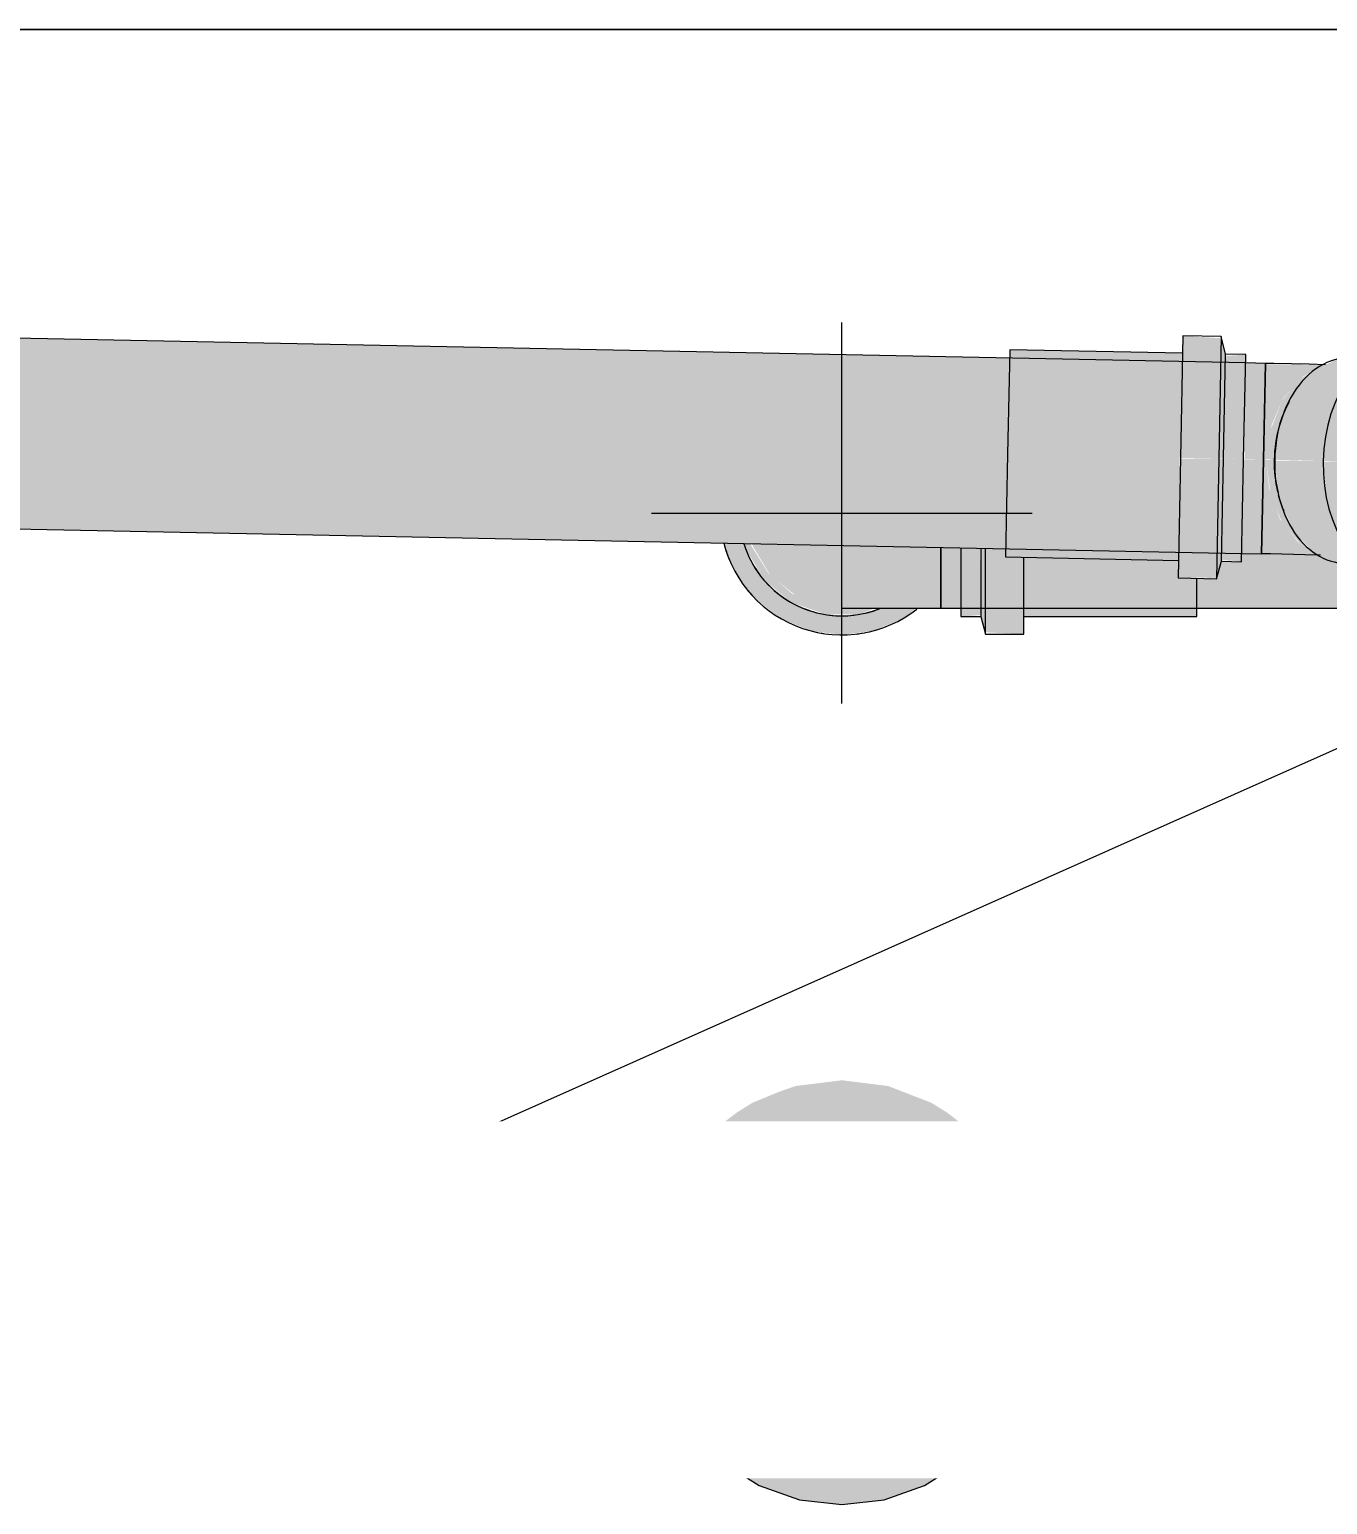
# Model space of a CAD drawing. Header units: metres. Extents: x 42.1 to 94.3, y -3.4 to 61.2.
# Drawn here: x 64.577 to 64.9179, y -0.3873 to 0 of the extents above; entities that cross this region are included whole.
import ezdxf

# ---------------------------------------------------------------- set-up
doc = ezdxf.new("R2010")
doc.units = ezdxf.units.M
doc.linetypes.add('IMPORT-DASHED2 _4_', pattern=[0.375, 0.25, -0.125])
for name, color, linetype, lineweight in [('AL_MOBILIARIO', 7, 'Continuous', 5), ('AL_WC-COZ-AS', 7, 'Continuous', 5), ('ARQ-COTA-50', 7, 'Continuous', 5), ('ARQ-ELEV6', 7, 'Continuous', 5), ('ARQ-PAR', 7, 'Continuous', 5), ('ARQ-PROJ', 7, 'IMPORT-DASHED2 _4_', 5), ('G-ANNO-TEXT', 7, 'Continuous', 5), ('P-PIPE', 7, 'Continuous', 5), ('P-PIPE-CNTR', 7, 'Continuous', 5)]:
    doc.layers.add(name, color=color, linetype=linetype, lineweight=lineweight)
doc.layers.add('ARQ_1100_BASE_TÉRREO_GARAGEM_dwg', color=7, linetype='Continuous', lineweight=5, true_color=0x767676)
doc.styles.add('Century Gothic_1', font='GOTHIC.TTF', dxfattribs={"height": 0.0625})

# ---------------------------------------------------------------- blocks, each defined once
blk = doc.blocks.new('ARQ_1100_BASE_TÉRREO_GARAGEM_dwg_gel_1p-4197731-EE')
at = {"layer": 'AL_WC-COZ-AS'}
for p, q in [((59.09997148151213, 5.414335646491964e-16), (58.38996826205502, 5.414335646491964e-16)), ((58.38996843146097, 2.707167823245982e-15), (59.09997131210631, 2.707167823245982e-15)), ((58.38996977620505, 2.707167823245982e-15), (59.09996977620509, 2.707167823245982e-15)), ((59.09996977620509, 2.707167823245982e-15), (58.38996977620505, 2.707167823245982e-15)), ((59.0899697762051, 2.707167823245982e-15), (58.39996977620504, 2.707167823245982e-15)), ((58.39996977620504, 2.707167823245982e-15), (59.0899697762051, 2.707167823245982e-15)), ((58.956275020051, 5.414335646491964e-16), (58.53362141452327, 5.414335646491964e-16)), ((58.97133803619162, 5.414335646491964e-16), (58.95627502005117, 5.414335646491964e-16))]:
    blk.add_line(p, q, dxfattribs=at)
blk = doc.blocks.new('ARQ_1100_BASE_TÉRREO_GARAGEM_dwg_fog_3p-4197732-EE')
at = {"layer": 'AL_WC-COZ-AS'}
for p, q in [((58.52654480662704, 2.707167823245982e-15), (59.12354480662706, 2.707167823245982e-15)), ((59.12354480662706, 2.707167823245982e-15), (58.52654480662704, 2.707167823245982e-15)), ((58.53654480662707, 2.707167823245982e-15), (59.11354480662704, 2.707167823245982e-15)), ((59.11354480662704, 2.707167823245982e-15), (58.53654480662707, 2.707167823245982e-15)), ((58.57654480662703, 2.707167823245982e-15), (59.07354480662708, 2.707167823245982e-15)), ((59.07354480662708, 2.707167823245982e-15), (58.57654480662703, 2.707167823245982e-15)), ((58.63714360380916, 5.414335646491964e-16), (58.69309988928856, 5.414335646491964e-16)), ((58.63714360380916, 5.414335646491964e-16), (58.69310597506458, 5.414335646491964e-16)), ((58.65956388678666, 5.414335646491964e-16), (58.75975405256803, 5.414335646491964e-16)), ((58.65959757656534, 5.414335646491964e-16), (58.75972036278936, 5.414335646491964e-16)), ((58.68329228975382, 5.414335646491964e-16), (58.73499491786473, 5.414335646491964e-16)), ((58.68329228975382, 5.414335646491964e-16), (58.73499491786473, 5.414335646491964e-16)), ((58.7000814666603, 5.414335646491964e-16), (58.73715077287808, 5.414335646491964e-16)), ((58.70008146666029, 5.414335646491964e-16), (58.7371507728781, 5.414335646491964e-16)), ((58.72518123255398, 5.414335646491964e-16), (58.78114360380917, 5.414335646491964e-16)), ((58.72518731832977, 5.414335646491964e-16), (58.78114360380917, 5.414335646491964e-16)), ((58.77510645949744, 5.414335646491964e-16), (58.81217576571525, 5.414335646491964e-16)), ((58.77510645949745, 5.414335646491964e-16), (58.81217576571523, 5.414335646491964e-16)), ((58.84932103692265, 5.414335646491964e-16), (58.88639034314043, 5.414335646491964e-16)), ((58.84932103692264, 5.414335646491964e-16), (58.88639034314046, 5.414335646491964e-16)), ((58.87224552504861, 5.414335646491964e-16), (58.92820181052802, 5.414335646491964e-16)), ((58.87224552504861, 5.414335646491964e-16), (58.92820789630403, 5.414335646491964e-16)), ((58.89466580802611, 5.414335646491964e-16), (58.99485597380748, 5.414335646491964e-16)), ((58.89469949780479, 5.414335646491964e-16), (58.99482228402881, 5.414335646491964e-16)), ((58.91839421099327, 5.414335646491964e-16), (58.97009683910419, 5.414335646491964e-16)), ((58.91839421099327, 5.414335646491964e-16), (58.97009683910419, 5.414335646491964e-16)), ((58.92838864326926, 5.414335646491964e-16), (58.96545794948704, 5.414335646491964e-16)), ((58.92838864326924, 5.414335646491964e-16), (58.96545794948705, 5.414335646491964e-16)), ((58.96028315379343, 5.414335646491964e-16), (59.01624552504885, 5.414335646491964e-16)), ((58.96028923956923, 5.414335646491964e-16), (59.01624552504885, 5.414335646491964e-16))]:
    blk.add_line(p, q, dxfattribs=at)
blk = doc.blocks.new('ARQ_1100_BASE_TÉRREO_GARAGEM_dwg_cam_p-4197734-EE')
at = {"layer": 'AL_MOBILIARIO'}
for p, q in [((56.7945115896974, 5.414335646491964e-16), (59.46410350736377, 5.414335646491964e-16)), ((59.46410350736377, 5.414335646491964e-16), (56.7945115896974, 5.414335646491964e-16)), ((59.3141678220132, 5.414335646491964e-16), (56.7945115896974, 5.414335646491964e-16)), ((56.7945115896974, 5.414335646491964e-16), (59.3141678220132, 5.414335646491964e-16))]:
    blk.add_line(p, q, dxfattribs=at)
blk = doc.blocks.new('ARQ_1100_BASE_TÉRREO_GARAGEM_dwg-4178582-EE')
at = {"layer": 'ARQ-COTA-50'}
blk.add_line((59.50432006962058, 5.414335646491964e-16), (56.79451158969741, 5.414335646491964e-16), dxfattribs=at)
at = {"layer": 'ARQ-ELEV6'}
blk.add_line((56.7945115896974, 2.707167823245982e-15), (59.37182936217823, 2.707167823245982e-15), dxfattribs=at)
at = {"layer": 'ARQ-PAR'}
for p, q in [((56.7945115896974, 2.707167823245982e-15), (59.50432006962058, 2.707167823245982e-15)), ((59.50432006962058, 2.707167823245982e-15), (56.7945115896974, 2.707167823245982e-15)), ((59.50432006962058, 2.707167823245982e-15), (56.7945115896974, 2.707167823245982e-15)), ((56.7945115896974, 2.707167823245982e-15), (59.17182936217888, 2.707167823245982e-15)), ((59.17182936217888, 2.707167823245982e-15), (56.7945115896974, 2.707167823245982e-15)), ((56.7945115896974, 2.707167823245982e-15), (59.17182936217888, 2.707167823245982e-15)), ((57.89814024905948, 2.707167823245982e-15), (59.17182936217888, 2.707167823245982e-15)), ((59.17182936217888, 2.707167823245982e-15), (57.89814024905948, 2.707167823245982e-15))]:
    blk.add_line(p, q, dxfattribs=at)
at = {"layer": 'ARQ-PROJ'}
for p, q in [((59.50432006962058, 2.707167823245982e-15), (56.7945115896974, 2.707167823245982e-15)), ((56.7945115896974, 2.707167823245982e-15), (59.50432006962058, 2.707167823245982e-15))]:
    blk.add_line(p, q, dxfattribs=at)
for name in ['ARQ_1100_BASE_TÉRREO_GARAGEM_dwg_cam_p-4197734-EE', 'ARQ_1100_BASE_TÉRREO_GARAGEM_dwg_cam_p-4197734-EE', 'ARQ_1100_BASE_TÉRREO_GARAGEM_dwg_cam_p-4197734-EE', 'ARQ_1100_BASE_TÉRREO_GARAGEM_dwg_cam_p-4197734-EE', 'ARQ_1100_BASE_TÉRREO_GARAGEM_dwg_gel_1p-4197731-EE', 'ARQ_1100_BASE_TÉRREO_GARAGEM_dwg_fog_3p-4197732-EE']:
    blk.add_blockref(name, (0, 0))
blk = doc.blocks.new('Joelho 45_90 - Serie Normal - Esgoto - MEP - Tigre - Standard-4206697-EE')
at = {"layer": 'P-PIPE', "true_color": 0xf5ebeb}
for points in [[(59.00530841035597, -0.1135938960646538), (59.00707426845324, -0.1022429971088849), (59.01143241235639, -0.09260919599966821), (59.01757474985612, -0.08582010516349714), (59.024635505196, -0.08230580748234347), (59.0284611843204, -0.08213042963021783), (59.02090557685388, -0.08176999532313813), (59.01562446186306, -0.08268794895421804), (59.00991525726392, -0.08601874693219727), (59.00474696530087, -0.09185671808240398), (59.00152209208562, -0.09764810976936643), (58.99917521812591, -0.1051226955988375), (58.99823875633354, -0.1133939360526599)], [(59.00976229248708, -0.1136612942403859), (59.011098287469, -0.1044416919630698), (59.01215435115096, -0.1013431510016487), (59.01292679409042, -0.09944495007249582), (59.0158935184558, -0.09445604585169086), (59.02027985987004, -0.09013959486485174), (59.02461859627078, -0.08768088500534983), (59.02938438688297, -0.08695037776736156), (59.03494597280783, -0.08730829225242888), (59.03886465540202, -0.08829886875892047), (59.04041070682064, -0.0892068489779322), (59.04205424873968, -0.08905569214327161), (59.03980009973663, -0.08628776058923661), (59.03249294667656, -0.08239923556360813), (59.02463550519599, -0.08230580748234344), (59.01668993828238, -0.08657610665791325), (59.01101328766612, -0.0930901478270863), (59.0068547581609, -0.1029226645579393), (59.00530841035597, -0.1135938960646537), (59.00610011108601, -0.1136058764411768)], [(58.98254429013365, -0.1128714521930018), (58.98303020866054, -0.08767029112844223), (58.97784727345891, -0.08767029112844245), (58.97759942017416, -0.112772554793812), (58.9824796710676, -0.1128701598116788)], [(58.9832510899418, -0.1128880135426731), (58.98474081680018, -0.1037644388879838), (58.98770724273876, -0.09687072724720978), (58.99292661540235, -0.0911440837038783), (58.99867348842277, -0.08811499444327656), (58.98926961357558, -0.08788593906162344), (58.98304400039628, -0.08788593906161908), (58.9826738104229, -0.1128742560242139), (58.98292680795253, -0.1128797328678367)], [(59.03234018814959, -0.1409925253969474), (59.03789803739802, -0.1397906724822046), (59.03857173713379, -0.139164834060693), (59.03229306568613, -0.1389756905042361), (59.02741822877908, -0.1378431653368174), (59.02361008261732, -0.1355409050499191), (59.02002908999453, -0.1315259954838631), (59.01709265791914, -0.1254665028953786), (59.0156787784771, -0.1202678472590765), (59.01527304498617, -0.1131990096197703), (59.01612595626134, -0.1067298271993325), (59.0183979400622, -0.1003083873844475), (59.02135858503278, -0.09552487456370673), (59.02447590517002, -0.09224977741473289), (59.02878850856809, -0.08980278037624945), (59.03341993517876, -0.08900912009658209), (59.04011650953974, -0.08905569214327061), (59.03763721079359, -0.08784285542760767), (59.03269052640048, -0.08713195842209787), (59.02786589524366, -0.0882048654260765), (59.02380357265049, -0.09050985163449256), (59.01924244530124, -0.09567539382379388), (59.0162579099479, -0.1014592171717389), (59.01450357623417, -0.1074902769890183), (59.01382261176467, -0.1141945837266573), (59.01469774999764, -0.1222220047723813), (59.01631725022068, -0.1277601327359708), (59.01944221989507, -0.1334228369062367), (59.02361008261731, -0.1377126116126133), (59.02782280899279, -0.1400952340543268), (59.03211838535682, -0.1409484684960736)], [(58.98537198614852, -0.112948001546272), (58.98692731003345, -0.103574734500592), (58.99058507616487, -0.09537909773724852), (58.99530962264838, -0.0899576102475834), (58.99225546007793, -0.0916507453892213), (58.98752094561273, -0.09730366529895296), (58.98434703618558, -0.1053242000604262), (58.9832510899418, -0.1128880135426731)], [(58.98204854758718, -0.1376585795158247), (58.9824796710676, -0.1128701598116787), (58.97734325023762, -0.1128714521930036), (58.97687621034694, -0.1375546003095961)], [(58.99725140705537, -0.1378801056874117), (58.99165510582787, -0.1346369674122986), (58.98692731003347, -0.1286468241044337), (58.98404721960917, -0.1205043590274728), (58.9832510899418, -0.1128880135426732), (58.98254021869961, -0.1130750238947948), (58.98211344902601, -0.1376593881521194), (58.99623097963497, -0.1378565495986258)], [(58.9942075007168, -0.1359946283933044), (58.98930817051426, -0.1295401416045881), (58.98618894772459, -0.1207693670663842), (58.98537198614855, -0.1129480015462706), (58.98327280387326, -0.1130957445325571), (58.98444473685569, -0.1222220047723814), (58.9874580700629, -0.129485127676258), (58.99211200159566, -0.1348799978144507), (58.99416173483463, -0.135970284764998)], [(59.02022179973469, -0.1456514222152916), (59.02337522176801, -0.1453199788811803), (59.01570757495412, -0.1409925253969474), (59.0098819530207, -0.1334228369062355), (59.00645409505986, -0.1245527978402268), (59.00530841035597, -0.1135938960646559), (58.99825335660396, -0.1135938960646561), (58.99909936407662, -0.1226221489188642), (59.00094972430875, -0.1294256891387761), (59.00500650834645, -0.13675975525846), (59.00976579994808, -0.1416980939604841), (59.01519278739754, -0.1446525046847006), (59.01972128195752, -0.1455520038904834)], [(59.03123271899526, -0.1454106196291651), (59.03916847068933, -0.1411479679979259), (59.0408399222482, -0.1392289880237098), (59.03857173713379, -0.1394084112107488), (59.03663622808609, -0.1402457956881988), (59.03123271899525, -0.1409487563239161), (59.02609218302192, -0.1404684156823843), (59.02269561279976, -0.1394748351550325), (59.01848561727795, -0.136716856816701), (59.01465935219079, -0.1323352471328925), (59.0112982290405, -0.124552797840225), (59.01013954321856, -0.1190733469524423), (59.00976229248708, -0.113661294240386), (59.0053273720189, -0.1137752714472241), (59.00680719960921, -0.1254665028953777), (59.01019065760016, -0.1342216511251608), (59.01636091489259, -0.1415901704164561), (59.02337522176801, -0.1453199788811803), (59.02730397038163, -0.1453652992551727)]]:
    blk.add_hatch(color=7, dxfattribs=at).paths.add_polyline_path(points)
h = blk.add_hatch(color=7, dxfattribs=at)
h.paths.add_polyline_path([(59.01379199527987, -0.1137752714472238), (59.01460304134276, -0.106729827199336), (59.01668541357006, -0.1001915282547145), (59.02015763738486, -0.0943403187241985), (59.02409053967974, -0.09034702482063539), (59.02846118432041, -0.08786709483291633), (59.03341993517876, -0.0870051739385664), (59.02846118432041, -0.08701243531710665), (59.02375459471634, -0.08814250298832012), (59.01940353774419, -0.09082083350425592), (59.01519046828133, -0.09552487456370634), (59.01170085895416, -0.1029226645579382), (59.01030008134537, -0.1087900851166616), (59.00976229248708, -0.1136612942403859), (59.01053113837905, -0.113683040486144)])
h.paths.add_polyline_path([(58.99824536715315, -0.1133355464003061), (58.99917991596157, -0.1051077334080784), (59.00222259483131, -0.0963151674066776), (59.00611733943136, -0.09000888888676578), (59.0092882349309, -0.08667750476418544), (59.00182061546146, -0.08657610665791404), (58.99552636138412, -0.08970889931872801), (58.99032686942061, -0.09567539382379293), (58.98684937417208, -0.1037558291219235), (58.98551337919017, -0.1129754313992376), (58.99823875633354, -0.1133353594180914)])
h = blk.add_hatch(color=7, dxfattribs=at)
h.paths.add_polyline_path([(59.0323401881496, -0.1409925253969473), (59.02741822877907, -0.1400148718995115), (59.0223994685691, -0.1367384220640966), (59.01883201608154, -0.1326027366311705), (59.01584835474513, -0.1264526327013935), (59.01427770886585, -0.1204274286819213), (59.01379199527987, -0.1137752714472238), (59.00978155268006, -0.1138455251742365), (59.010728963956, -0.1229078676135277), (59.01152270801987, -0.1254665028953796), (59.01224949239114, -0.1277478110643998), (59.01587134097223, -0.1338271015544913), (59.01972128195752, -0.1376550556587056), (59.02377928110414, -0.1400148718995083), (59.0280589476256, -0.1408233234571747)])
h.paths.add_polyline_path([(59.00792103229423, -0.1400274386387495), (59.00388798039432, -0.1350837945657975), (59.00073888705182, -0.128650467248177), (58.99876691424637, -0.1206273954046341), (58.99823875633354, -0.1133353594180914), (58.9855367528961, -0.1131990096197729), (58.98648005065908, -0.1222220047723783), (58.99003450897824, -0.1308731446758379), (58.99510434793308, -0.1367384220640971), (59.00075725131908, -0.1397443137756839), (59.00760306174757, -0.1400148718995095)])
at = {"layer": 'P-PIPE'}
for p, q in [((59.02883603870681, -0.08187166998447423), (59.02176638468438, -0.08167170997248041)), ((58.98304833050106, -0.0876694338226369), (58.97784937018916, -0.08756545461639897)), ((58.98254429013365, -0.1128714521930042), (58.98304831335495, -0.0876702911284457)), ((58.98304831335495, -0.0876702911284457), (58.98254429013365, -0.1128714521930044)), ((59.00961887860203, -0.08633012621562706), (59.00536481561119, -0.08620980314409024)), ((59.03364343170089, -0.08700964319207426), (59.02586951279274, -0.0867897635610204)), ((58.9875811525219, -0.1014435682128225), (58.98728659108531, -0.1022703504477375)), ((58.98204853044108, -0.1376594368216404), (58.98254429013365, -0.1128714521930044)), ((58.98254429013365, -0.1128714521930044), (58.98204853044108, -0.1376594368216404)), ((58.98669654856573, -0.1231315037871655), (58.98694390660076, -0.1239736138194069)), ((58.97684957012918, -0.1375554576154014), (58.98204853044108, -0.1376594368216393)), ((59.00383807553777, -0.1401882160954582), (59.0081738129248, -0.1403108492677685)), ((59.02432364139487, -0.1407676353968182), (59.03211669162746, -0.14098805614344)), ((59.01995691496773, -0.14564612532225), (59.02702656899016, -0.1458460853342438))]:
    blk.add_line(p, q, dxfattribs=at)
at = {"layer": 'P-PIPE', "flags": 128}
for points in [[(58.99889152542809, -0.08803398103771819), (58.99458108814014, -0.08792224035774877), (58.98527469589356, -0.0877147462641872), (58.98304833050106, -0.08766943382263724)], [(58.9975044108475, -0.138014638678662), (58.9934637119293, -0.1379098276883022), (58.98437584220979, -0.1377068550079951), (58.98204853044107, -0.1376594368216397)]]:
    blk.add_lwpolyline(points, dxfattribs=at)
at = {"layer": 'P-PIPE'}
for centre, major_axis, ratio, start_param, end_param in [((59.02793130384849, -0.1138588776593621), (0.0009047348583289796, 0.03198720767488353), 0.7069654022424413, 5.627586506141472, 7.865692545248491), ((59.00460144557449, -0.1131990096197753), (0.0007633700367141598, 0.026989206475683), 0.7069654022425426, 6.120363293254131, 7.865692545248464), ((59.02086164982607, -0.1136589176473661), (0.0009047348583147904, 0.03198720767488373), 0.7069654022424483, 0.01171091127369439, 1.582507238068591), ((59.03288006166419, -0.1139988496677593), (0.0007633700367092557, 0.02698920647568307), 0.70696540224283, 5.916720518662268, 7.865692545248341), ((59.02885035887141, -0.1138848724609262), (0.0007633700367024746, 0.02698920647568315), 0.7069654022426368, 0.0544970146462768, 0.2165509256833673), ((59.02885035887141, -0.1138848724609262), (0.0007633700367095788, 0.02698920647568305), 0.7069654022427231, 6.259848298235425, 6.309158446179534), ((59.02885035887141, -0.1138848724609262), (0.0007633700367057952, 0.02698920647568307), 0.7069654022425541, 0.5353660905289577, 0.5524521582703655), ((59.02885035887141, -0.1138848724609262), (0.0007633700367308427, 0.02698920647568271), 0.7069654022428612, 0.5102236636974579, 0.5353096868729933), ((59.03288006166419, -0.1139988496677593), (0.0007068241080663295, 0.02499000599600281), 0.7069654022425328, 0.4712204317223591, 0.5353096868722222), ((59.03288006166419, -0.1139988496677593), (0.0007068241080734406, 0.02499000599600272), 0.7069654022424009, 0.1467281615583062, 0.2735102990732712), ((59.02885035887141, -0.1138848724609262), (0.0007633700366987749, 0.02698920647568317), 0.7069654022425914, 0.8541203192882263, 0.9345767007363396), ((59.03288006166419, -0.1139988496677593), (0.000706824108054351, 0.02499000599600302), 0.7069654022424672, 0.8045621673204418, 1.058908462470179), ((59.03288006166419, -0.1139988496677593), (0.0007068241080452967, 0.02499000599600312), 0.7069654022424504, 0.6138783852589508, 0.7971090746707733), ((59.00304612168955, -0.1131550184171245), (0.000706824108058202, 0.02499000599600291), 0.7069654022427394, 0.9274717989849923, 1.204653987368164), ((59.00304612168955, -0.1131550184171245), (0.0007068241080771145, 0.02499000599600263), 0.7069654022430034, 1.233441387670622, 1.58250723806958), ((59.02885035887141, -0.1138848724609262), (0.0007633700367058195, 0.02698920647568308), 0.7069654022429027, 1.183248016849133, 1.263722545283496), ((59.03288006166419, -0.1139988496677593), (0.0007068241080783035, 0.02499000599600265), 0.7069654022426224, 1.066727316115094, 1.320707850270009), ((59.03288006166419, -0.1139988496677593), (0.0007068241080635316, 0.02499000599600285), 0.7069654022425782, 1.32882156111563, 1.582507238068739), ((59.00304612168955, -0.1131550184171361), (0.0007068241080780246, 0.02499000599600261), 0.7069654022428542, 1.582507238069153, 1.931573088468112), ((59.00460144557449, -0.1131990096197753), (0.0007633700367252324, 0.02698920647568283), 0.706965402242674, 1.582507238069176, 3.259767063348495), ((59.02086164982607, -0.1136589176473661), (0.0009047348583147904, 0.03198720767488373), 0.7069654022424483, 1.582507238068591, 3.153303564863481), ((59.02793130384849, -0.1138588776593621), (0.0009047348583102367, 0.03198720767488383), 0.7069654022424193, 1.582507238068489, 3.798597810092624), ((59.02885035887141, -0.1138848724609216), (0.0007633700367247222, 0.02698920647568281), 0.7069654022426753, 1.58250723806915, 1.602639360588745), ((59.02885035887141, -0.1138848724609262), (0.0007633700367362935, 0.02698920647568267), 0.706965402242788, 1.557636296228361, 1.58250723806928), ((59.03288006166419, -0.1139988496677593), (0.0007633700367252329, 0.02698920647568284), 0.7069654022426737, 1.582507238069176, 3.509629355187394), ((59.03288006166419, -0.1139988496677593), (0.0007068241080732511, 0.02499000599600269), 0.706965402242402, 1.598788848844285, 1.844306625868157), ((59.00304612168955, -0.1131550184171361), (0.0007068241080532291, 0.02499000599600301), 0.7069654022426073, 1.962472186430208, 2.150826714967463), ((59.02885035887141, -0.1138848724609216), (0.0007633700367197348, 0.02698920647568291), 0.7069654022425143, 1.901291930853592, 1.981766459288681), ((59.03288006166419, -0.1139988496677593), (0.0007068241080746727, 0.02499000599600269), 0.7069654022425274, 1.852995510529282, 2.113605015158571), ((59.03288006166419, -0.1139988496677593), (0.000706824108055515, 0.02499000599600293), 0.7069654022426461, 2.115170923375639, 2.36790540146596), ((59.02885035887141, -0.1138848724609216), (0.0007633700367300529, 0.02698920647568277), 0.7069654022425196, 2.23043777540106, 2.310894156849461), ((59.03288006166419, -0.1139988496677593), (0.0007068241080542383, 0.02499000599600295), 0.7069654022424692, 2.447681477380185, 2.629704789265069), ((59.02885035887141, -0.1138848724609216), (0.0007633700367304662, 0.02698920647568275), 0.7069654022425778, 2.606014050574106, 2.629649095101849), ((59.02885035887141, -0.1138848724609216), (0.0007633700367286498, 0.02698920647568278), 0.7069654022425935, 2.629704789265848, 2.654790812440965), ((59.03288006166419, -0.1139988496677593), (0.0007068241080782199, 0.02499000599600264), 0.7069654022426228, 2.710038511117233, 2.891504177064901), ((59.03288006166419, -0.1139988496677593), (0.0007068241080776315, 0.02499000599600265), 0.7069654022425691, 2.970944629231071, 3.153303564864026), ((59.02885035887141, -0.1138848724609216), (0.0007633700367225169, 0.02698920647568288), 0.7069654022423666, 2.948463550454805, 3.159796825082124)]:
    blk.add_ellipse(centre, major_axis=major_axis, ratio=ratio, start_param=start_param, end_param=end_param, dxfattribs=at)
blk = doc.blocks.new('Luva Simples para Conexão - Serie Normal - Esgoto - MEP - Tigre - Standard-V30-EE')
at = {"layer": 'P-PIPE', "true_color": 0xf5ebeb}
for points in [[(58.97084550326011, -0.1126938075678416), (58.97132705128622, -0.08106507074325858), (58.96138864019179, -0.08043597108160763), (58.96091227246224, -0.1124951429518819)], [(58.97084550326011, -0.1126938075678416), (58.97205052984128, -0.1124544773095418), (58.97241891031265, -0.08503168451967036), (58.97146763081856, -0.08158742964525552), (58.97084954245235, -0.1124918479557254)], [(58.97734496547206, -0.1127856904713999), (58.9777823962845, -0.08537407918409316), (58.97258534375691, -0.0857137815281553), (58.97204602515417, -0.1126797116650118), (58.97506060088558, -0.1127400031796726)], [(58.96020891658583, -0.1394221513787261), (58.96058313175029, -0.1124504537969667), (58.9153573617533, -0.111545938397014), (58.91483535997263, -0.1385146802464599), (58.9601994927654, -0.1394217824882457)], [(58.96011693813522, -0.1440210739103653), (58.97022367889765, -0.1437850256905964), (58.97084550326011, -0.1126938075678416), (58.96074348346207, -0.1126938075678405), (58.96012165909963, -0.1437850256905974)], [(58.97022367889765, -0.1437850256905983), (58.97152190379737, -0.1388857795050742), (58.97186039506011, -0.1126818912369228), (58.97084550326011, -0.1126938075678416), (58.97023926095877, -0.1430059226348005)], [(58.97680559758152, -0.139754084998642), (58.97734496547206, -0.1127856904713999), (58.97204602515417, -0.1126938075678418), (58.97157731485925, -0.1392791952852665), (58.97506060088558, -0.1395955853487965)]]:
    blk.add_hatch(color=7, dxfattribs=at).paths.add_polyline_path(points)
h = blk.add_hatch(color=7, dxfattribs=at)
h.paths.add_polyline_path([(58.91588604111056, -0.08511197053398122), (58.91590573901806, -0.08511197053398148), (58.95389022213618, -0.08587205415449348)])
h.paths.add_polyline_path([(58.96074828447639, -0.1124537568514867), (58.96119867975307, -0.08503293397348675), (58.91590573901807, -0.08412707515878685), (58.9153573617533, -0.111545938397014), (58.96074752265431, -0.1124537416150471)])
at = {"layer": 'P-PIPE'}
for p, q in [((58.96138864019179, -0.0804359710816096), (58.96074752265432, -0.1124918479557279)), ((58.97148664260745, -0.0806368402007372), (58.96138866200165, -0.08043488058862122)), ((58.97148664260745, -0.08063684020074087), (58.97084550326011, -0.1126938075678438)), ((58.97259442107391, -0.08525991567808694), (58.97148664260745, -0.0806368402007371)), ((58.91590573901806, -0.08412707515878705), (58.9153573617533, -0.111545938397027)), ((58.96129668039613, -0.08503396086452973), (58.91590575767304, -0.08412614241006791)), ((58.97204602515416, -0.112679711665044), (58.9725944210739, -0.08525991567808812)), ((58.9778933613918, -0.08536589448444523), (58.97259442107391, -0.08525991567808738)), ((58.97734496547206, -0.1127856904714018), (58.97789334273683, -0.08536682723316265)), ((58.9153573617533, -0.1115459383970273), (58.91481797520778, -0.138515265672983)), ((58.96074752265432, -0.1124918479557282), (58.96011691632538, -0.1440221644033529)), ((58.97084550326011, -0.1126938075678441), (58.97021489693117, -0.1442241240154689)), ((58.97150663860864, -0.1396490389410005), (58.97204602515416, -0.1126797116650443)), ((58.97680557892654, -0.1397550177473584), (58.97734496547206, -0.1127856904714021)), ((58.91481797520779, -0.1385152656729822), (58.96020889793088, -0.139423084127444)), ((58.97021489693115, -0.1442241240154665), (58.97150663860865, -0.1396490389409969)), ((58.97150663860865, -0.1396490389409973), (58.97680557892655, -0.1397550177473552)), ((58.96011691632536, -0.1440221644033506), (58.97021489693115, -0.1442241240154666))]:
    blk.add_line(p, q, dxfattribs=at)
blk = doc.blocks.new('Joelho 45_90 - Serie Normal - Esgoto - MEP - Tigre - Standard-V33-EE')
at = {"layer": 'P-PIPE', "true_color": 0xf5ebeb}
for points in [[(58.87183775201373, -0.1589748351550366), (58.88011996145702, -0.1578844615962859), (58.88783775201374, -0.1546876480761342), (58.89137903174888, -0.151970328563382), (58.88092954259407, -0.1521834611846234), (58.87830822814129, -0.1531229808122622), (58.87183775201373, -0.1539748351550356), (58.86484963779598, -0.1530548324648417), (58.85814976346065, -0.1502132723670001), (58.85268669095995, -0.145989596025808), (58.84803832838919, -0.1394687412937342), (58.84616317882706, -0.1349417297893593), (58.84087268345176, -0.1348359198818545), (58.84092812557249, -0.1352570445983084), (58.84412493909264, -0.1429748351550359), (58.84921033501576, -0.1496022521530063), (58.85583775201374, -0.1546876480761364), (58.86355554257046, -0.1578844615962859), (58.86920870713859, -0.1586287148309517)], [(58.87652328836788, -0.153565167027242), (58.88088516153352, -0.151838734811532), (58.87177425901294, -0.1518920894654093), (58.86532312138289, -0.1508039511876363), (58.85874906764974, -0.1481314828589658), (58.85250744570234, -0.1427368730829093), (58.84767936600336, -0.1349720535328853), (58.84624189209351, -0.1349433040546896), (58.8467725532828, -0.1367384220640971), (58.85154005901561, -0.1446525046846974), (58.85833384190998, -0.1503552631218143), (58.86749929242658, -0.1535639908455127), (58.87618238744767, -0.1535651242705301)], [(58.89783775201374, -0.1519748351550339), (58.90303775201374, -0.1519748351550339), (58.90303775201374, -0.1360792212530882), (58.89783775201375, -0.1361374500825576), (58.89783775201374, -0.1513735971491067)]]:
    blk.add_hatch(color=7, dxfattribs=at).paths.add_polyline_path(points)
h = blk.add_hatch(color=7, dxfattribs=at)
h.paths.add_polyline_path([(58.89783775201374, -0.1519748351550339), (58.89783775201375, -0.1359752212530884), (58.84824638178763, -0.1349833938485707), (58.84852153548034, -0.1358303629989844), (58.85304001332051, -0.1433410553330983), (58.8600646958448, -0.1488900732535746), (58.86749929242658, -0.1515949682859081), (58.87127156149569, -0.1518231248629646), (58.87423116821783, -0.1519748326751274), (58.89446516901171, -0.1519724819250174)])
h.paths.add_polyline_path([(58.87236186871491, -0.1515955128144868), (58.87236186871491, -0.1515949029370773), (58.87343937752762, -0.1515949682859081)])
at = {"layer": 'P-PIPE'}
for p, q in [((58.89783775201374, -0.1360535975680826), (58.89783775201374, -0.1519748351550374)), ((58.89783775201374, -0.1519748351550374), (58.89783775201374, -0.1360535975680825)), ((58.89783775201374, -0.151974835155036), (58.90303775201374, -0.151974835155036))]:
    blk.add_line(p, q, dxfattribs=at)
at = {"layer": 'P-PIPE', "flags": 128}
blk.add_lwpolyline([(58.87183775201373, -0.151974835155036), (58.87185854924056, -0.151974835155036), (58.87192090764987, -0.151974835155036), (58.87202472748154, -0.151974835155036), (58.87216984264598, -0.151974835155036), (58.87235602098987, -0.151974835155036), (58.87258296466759, -0.151974835155036), (58.87285031061766, -0.151974835155036), (58.87315763114359, -0.151974835155036), (58.87350443459812, -0.151974835155036), (58.87389016616967, -0.151974835155036), (58.87431420877002, -0.151974835155036), (58.87477588402147, -0.151974835155036), (58.87527445334212, -0.151974835155036), (58.8758091191274, -0.151974835155036), (58.87637902602609, -0.151974835155036), (58.87698326230875, -0.151974835155036), (58.87762086132621, -0.151974835155036), (58.87829080305607, -0.151974835155036), (58.87899201573448, -0.151974835155036), (58.87972337757071, -0.151974835155036), (58.88048371854187, -0.151974835155036), (58.88127182226458, -0.151974835155036), (58.882086427941, -0.151974835155036), (58.88292623237586, -0.151974835155036), (58.88378989206117, -0.151974835155036), (58.88467602532569, -0.151974835155036), (58.88558321454522, -0.151974835155036), (58.88651000841055, -0.151974835155036), (58.88745492424918, -0.151974835155036), (58.88841645039734, -0.151974835155036), (58.88939304861832, -0.151974835155036), (58.89038315656331, -0.151974835155036), (58.89138519027077, -0.151974835155036), (58.89239754670056, -0.151974835155036), (58.89341860629834, -0.151974835155036), (58.89444673558654, -0.151974835155036), (58.89548028977767, -0.151974835155036), (58.89651761540546, -0.151974835155036), (58.89755705297023, -0.151974835155036), (58.89783775201374, -0.151974835155036)], dxfattribs=at)
at = {"layer": 'P-PIPE'}
for radius, start, end in [(0.03200000000000245, 194.2372964255199, 308.0150677169349), (0.0269999999999919, 197.2546013150833, 198.0137369959925), (0.02699999999999723, 197.2685382351101, 290.855327398469), (0.03200000000000247, 197.9793196727248, 203.35533713075), (0.02699999999999949, 203.3004347852537, 216.6783238038824), (0.03199999999999741, 216.6472662615475, 221.6868976820889), (0.02699999999999564, 221.9697221091932, 258.0179772797791), (0.02699999999999908, 263.3046878026558, 276.6825673599537), (0.02700000000000267, 281.9727979999905, 292.0918884845689), (0.03199999999999986, 257.9801637233224, 263.3548212500268), (0.03200000000000288, 276.6467407944643, 282.0250359196024)]:
    blk.add_arc((58.87183775201373, -0.1269748351550374), radius, start, end, dxfattribs=at)
blk = doc.blocks.new('Luva Simples para Conexão - Serie Normal - Esgoto - MEP - Tigre - Standard-V34-EE')
at = {"layer": 'P-PIPE', "true_color": 0xf5ebeb}
for points in [[(58.90303775201373, -0.1541748351550355), (58.90833775201374, -0.1537621324485171), (58.90810864956728, -0.1361806392041596), (58.90303775201373, -0.1362784954407163), (58.90303775201373, -0.1537621324485171)], [(58.90953775201373, -0.1582923371378572), (58.90953775201373, -0.136209221253089), (58.90833775201374, -0.1362784954407163), (58.90853738271021, -0.1545157723796398), (58.90937853782859, -0.1576912764310278)], [(58.91963775201374, -0.1587748351550345), (58.91963775201374, -0.1386107280872821), (58.91481799386276, -0.13851433292431), (58.91481910112024, -0.1363148482352195), (58.90953775201373, -0.136209221253089), (58.90953775201373, -0.1582923371378572), (58.91154946463738, -0.1583884408360811)], [(58.95389022213619, -0.1541748351550355), (58.96503775201374, -0.1541748351550355), (58.96503775201374, -0.1439061457269721), (58.96012165909962, -0.1437850256905962), (58.96019949276539, -0.1394219629023177), (58.91963775201374, -0.1386107280872821), (58.91963775201374, -0.1541748351550355)]]:
    blk.add_hatch(color=7, dxfattribs=at).paths.add_polyline_path(points)
at = {"layer": 'P-PIPE'}
for p, q in [((58.90303775201374, -0.1361530264556995), (58.90303775201374, -0.1541748351550374)), ((58.90833775201374, -0.1362777830534956), (58.90833775201374, -0.1541748351550374)), ((58.90953775201373, -0.1587748351550374), (58.90953775201373, -0.1362092329426833)), ((58.91963775201373, -0.1587748351550374), (58.91963775201373, -0.1387123185031991)), ((58.96503775201374, -0.1541748351550374), (58.96503775201374, -0.1440444918343961)), ((58.90303775201374, -0.1541748351550355), (58.90833775201374, -0.1541748351550355)), ((58.90833775201374, -0.1541748351550355), (58.90953775201373, -0.1587748351550345)), ((58.91963775201374, -0.1541748351550355), (58.96503775201374, -0.1541748351550355)), ((58.90953775201373, -0.1587748351550345), (58.91963775201374, -0.1587748351550345))]:
    blk.add_line(p, q, dxfattribs=at)

msp = doc.modelspace()

# ---------------------------------------------------------------- hatches: boundary and pattern name
at = {"layer": 'P-PIPE', "true_color": 0x804000}
for points in [[(64.83393027897944, -0.1113207040415251), (64.83431166967239, -0.08632333235528371), (63.88499675125313, -0.0673862370731298), (63.88463860430087, -0.09233487054794323), (64.83392577429233, -0.1113206139477834)], [(64.83343037894946, -0.1363157055410232), (64.83378516320461, -0.111317801726028), (63.88449783489141, -0.09233205515975433), (63.88411324571258, -0.1173293628762741), (64.83340377251166, -0.1363151734122693)], [(64.74040616455275, -0.3373178758852526), (64.74166248524891, -0.3261858640323792), (64.74543636217881, -0.3154997957971137), (64.75131727497909, -0.3061414966986874), (64.75923306883527, -0.2982258253199143), (64.76871197759688, -0.2922692431485867), (64.77927794623042, -0.2885713972931899), (64.79040749945308, -0.2873177277088144), (64.79040749945308, -0.2759231652259827), (64.77824545111324, -0.2774326842784882), (64.77368758978511, -0.2790288441181161), (64.7668321942773, -0.2818680785179117), (64.76273942083981, -0.2844393423557282), (64.75685605902339, -0.2889557636260986), (64.7534376630273, -0.292373305749891), (64.74892165960932, -0.2982589021682739), (64.74634972357418, -0.302351530265806), (64.74191743597652, -0.3137676212310769), (64.74040616455275, -0.3261936271748895)], [(64.84040444769528, -0.3373049918677372), (64.84040444769528, -0.3259256727218628), (64.83889756292965, -0.3137676212310791), (64.83545460794787, -0.3047487808386745), (64.83446062445309, -0.302351530265806), (64.83188868841793, -0.2982589021682718), (64.82727353860187, -0.2922695344001487), (64.82395893988276, -0.2889557636260986), (64.81807092718746, -0.2844393423557282), (64.81397815374996, -0.281868078517916), (64.80256489691402, -0.2774326842784903), (64.79040749945308, -0.2759231652259827), (64.79040749945308, -0.2873177277088144), (64.80256489691402, -0.2889327449301507), (64.81210035150862, -0.2922695344001487), (64.82158254597238, -0.2982269146198829), (64.82949813738529, -0.3061441813826589), (64.83545591307559, -0.3156249585230224), (64.8391533630808, -0.3261936432838419), (64.83986494574215, -0.3325165401949309)]]:
    msp.add_hatch(color=36, dxfattribs=at).paths.add_polyline_path(points)
at = {"layer": 'P-PIPE', "true_color": 0x400080}
msp.add_hatch(color=196, dxfattribs=at).paths.add_polyline_path([(64.9359697709234, -0.1519748351550352), (64.99920616455276, -0.1518182442832046), (64.99920616455276, -0.1425496418820945), (64.98355087078798, -0.1421068433067927), (64.97831052842221, -0.1410831742472598), (64.97590424043177, -0.1396955626934342), (64.95919419937341, -0.1394748351550337), (64.95714014967281, -0.1417549349981924), (64.94980113153429, -0.1454106196291663), (64.93828969449655, -0.1455520038904853), (64.93295677894571, -0.1444927217738882), (64.92735022849591, -0.1409925253969486), (64.92617147428662, -0.1400148718995117), (64.91881888026333, -0.1394748351550337), (64.9158198195944, -0.1378801056874137), (64.89541520497656, -0.1376943421973996), (64.89537401012055, -0.1397540849986423), (64.89002496162176, -0.1394748351550337), (64.88879209143668, -0.1437850256905975), (64.88360616455276, -0.144021073910366), (64.88360616455276, -0.1519748351550352), (64.91825310249604, -0.1519748351550352)])
at = {"layer": 'P-PIPE', "true_color": 0x7f7f7f}
msp.add_hatch(color=8, dxfattribs=at).paths.add_polyline_path([(64.79040616455275, -0.3873227300986348), (64.80153221125057, -0.3860690630290752), (64.81210035150862, -0.3823709259221165), (64.82158065464569, -0.37641375881438), (64.82949773867614, -0.3684962789396084), (64.83545460794787, -0.3590155017992427), (64.83915256016185, -0.3484468331473756), (64.84040616455275, -0.3373202301611326), (64.83915256016184, -0.3261936271748895), (64.83545460794785, -0.3156249585230224), (64.82949773867617, -0.3061441813826589), (64.82158065464567, -0.2982267015078873), (64.81210035150862, -0.2922695344001487), (64.80153221125056, -0.2885713972931899), (64.79040682073652, -0.2873178041614817), (64.77824545111324, -0.2889334609465253), (64.76871197759688, -0.2922695344001487), (64.75923167445983, -0.2982267015078873), (64.75131459042935, -0.3061441813826589), (64.74535772115763, -0.3156249585230224), (64.74165976894366, -0.3261936271748895), (64.74040616455275, -0.3373202301611326), (64.74165976894366, -0.3484468331473756), (64.74543636217881, -0.3591406645251471), (64.75131459042935, -0.3684962789396084), (64.75923167445983, -0.37641375881438), (64.76871197759688, -0.3823709259221165), (64.77928011785492, -0.3860690630290752)])

# ---------------------------------------------------------------- linework, layer by layer
at = {"layer": 'G-ANNO-TEXT'}
for p, q in [((65.00994376485986, -0.148928187822476), (64.59562594902353, -0.3335456159922889)), ((64.59562594902353, -0.3335456159922889), (64.5938863656902, -0.3335456159922889)), ((64.7428472703854, -0.3335456159922889), (64.59562594902353, -0.3335456159922889))]:
    msp.add_line(p, q, dxfattribs=at)
at = {"layer": 'P-PIPE'}
for p, q in [((64.8964177827282, -0.08756545461640135), (63.82301013120264, -0.06609730158587768)), ((63.82201033114265, -0.1160873045848759), (64.8954179826682, -0.1375554576154017)), ((64.82160616455276, -0.1519748351550352), (65.0286814354578, -0.1519748351550352)), ((64.79040616455275, -0.2873177302236305), (64.77928011785494, -0.2885713972931919)), ((64.80153221125057, -0.288571397293192), (64.79040753291783, -0.2873177340124345)), ((64.81209925799615, -0.2922690077829358), (64.80153240682644, -0.2885714419347667)), ((64.76494046828616, -0.2942921040355984), (64.75923257705496, -0.2982259816939911)), ((64.81587186081936, -0.2942921040355985), (64.81210035150863, -0.2922695344001508)), ((64.75923166582652, -0.2982267083930584), (64.75131459455498, -0.3061441762090188)), ((64.74040616455275, -0.3172683205311313), (64.74040616455275, -0.3373202301611326)), ((64.84040616455275, -0.3373202301611326), (64.84040616455275, -0.3172683205311313)), ((64.74165976535927, -0.3261936428799584), (64.74042924590914, -0.335897007394106)), ((64.84040616455275, -0.3373202301611338), (64.83981714768504, -0.3296771074489095))]:
    msp.add_line(p, q, dxfattribs=at)
at = {"layer": 'P-PIPE', "flags": 128}
for points in [[(64.75131459042935, -0.3061441813826585), (64.74535772115763, -0.3156249585230243), (64.74165976894366, -0.3261936271748899)], [(64.74040616455275, -0.3373202301611339), (64.74165976894366, -0.3484468331473776), (64.74535772115763, -0.359015501799243), (64.75131459042935, -0.3684962789396088), (64.75923167445983, -0.3764137588143792), (64.76871197759688, -0.3823709259221166), (64.77928011785494, -0.3860690630290753), (64.79040616455275, -0.3873227300986368)], [(64.79040616455275, -0.3873227300986368), (64.80153221125057, -0.3860690630290754), (64.81210035150863, -0.3823709259221167), (64.82158065464569, -0.3764137588143794), (64.82949773867615, -0.368496278939609), (64.83545460794788, -0.3590155017992432), (64.83915256016185, -0.3484468331473776), (64.84040616455275, -0.3373202301611338)]]:
    msp.add_lwpolyline(points, dxfattribs=at)
at = {"layer": 'P-PIPE-CNTR'}
for p, q in [((64.79040616455275, -0.1769748351550382), (64.79040616455275, -0.07697483515503815)), ((64.74040616455275, -0.1269748351550382), (64.84040616455275, -0.1269748351550382))]:
    msp.add_line(p, q, dxfattribs=at)

# ---------------------------------------------------------------- block references
at = {"layer": 'ARQ_1100_BASE_TÉRREO_GARAGEM_dwg', "color": 7}
msp.add_blockref('ARQ_1100_BASE_TÉRREO_GARAGEM_dwg-4178582-EE', (5.918568412539019, 0), dxfattribs=at)
at = {"layer": 'P-PIPE'}
for name in ['Luva Simples para Conexão - Serie Normal - Esgoto - MEP - Tigre - Standard-V30-EE', 'Joelho 45_90 - Serie Normal - Esgoto - MEP - Tigre - Standard-4206697-EE', 'Joelho 45_90 - Serie Normal - Esgoto - MEP - Tigre - Standard-V33-EE', 'Luva Simples para Conexão - Serie Normal - Esgoto - MEP - Tigre - Standard-V34-EE']:
    msp.add_blockref(name, (5.918568412539019, 0), dxfattribs=at)

# ---------------------------------------------------------------- next in the draw order: texts
at = {"layer": 'G-ANNO-TEXT', "insert": (63.20032594902352, -0.3022956159922889), "char_height": 0.0625, "width": 1.627425625, "attachment_point": 1, "style": 'Century Gothic_1', "bg_fill": 3, "box_fill_scale": 1.25, "bg_fill_color": 256, "bg_fill_true_color": 13158600, "bg_fill_transparency": 0}
msp.add_mtext('Segue para caixa de inspeção ', dxfattribs=at)

doc.saveas('drawing.dxf')
